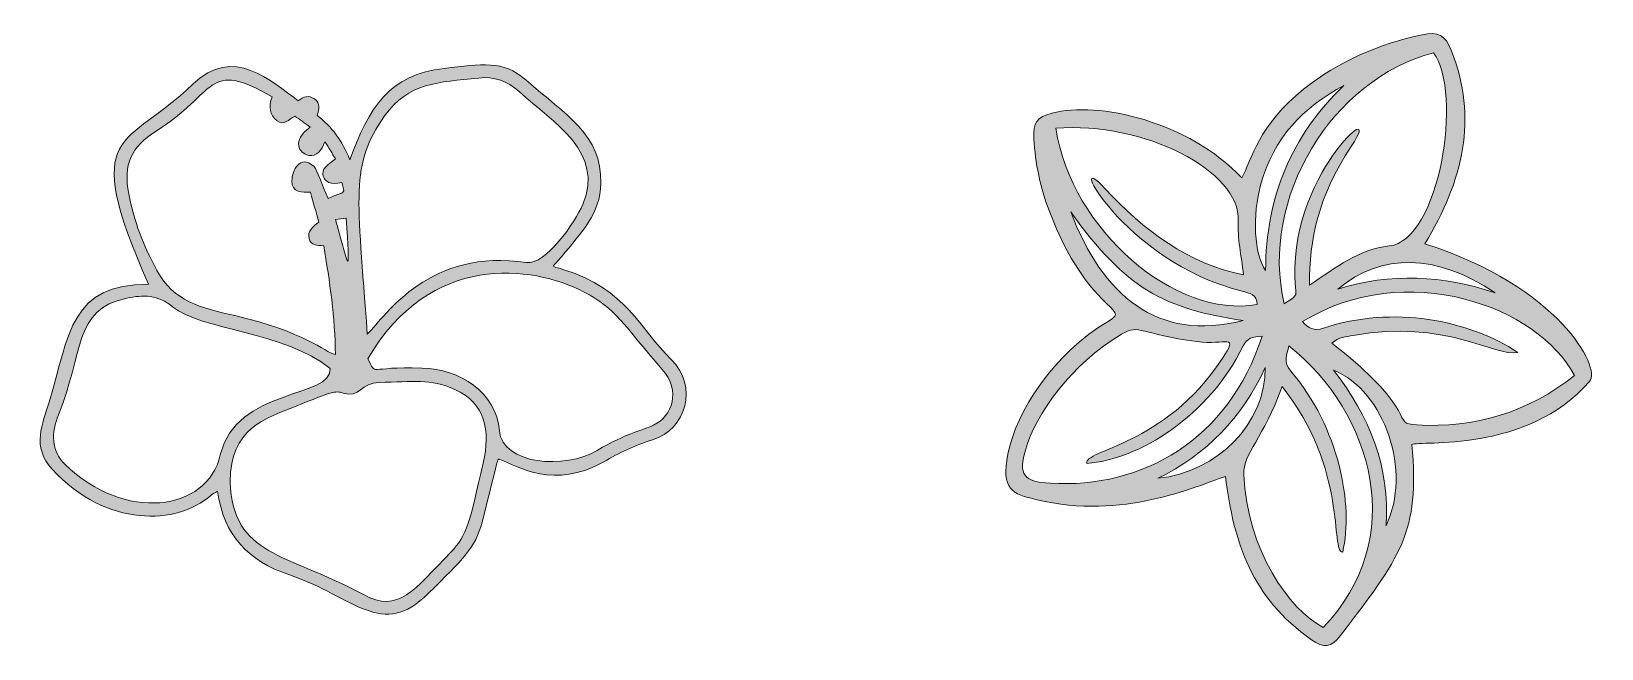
# Model space of a CAD drawing. Header units: millimetres. Extents: x 144 to 2414, y 783 to 2729.
# Drawn here: x 1268.8 to 1678.9, y 1751.4 to 1912.4 of the extents above; entities that cross this region are included whole.
import ezdxf

# ---------------------------------------------------------------- set-up
doc = ezdxf.new("R2010")
doc.units = ezdxf.units.MM
doc.header["$MEASUREMENT"] = 0
doc.layers.add('Слой 1', color=7, linetype='Continuous', lineweight=0)

msp = doc.modelspace()

# ---------------------------------------------------------------- hatches: boundary and pattern name
at = {"layer": 'Слой 1', "true_color": 0x000000, "transparency": 33554687}
h = msp.add_hatch(color=18, dxfattribs=at)
h.dxf.hatch_style = 2
edge = h.paths.add_edge_path()
edge.add_spline(control_points=[(1563, 1795.83), (1578.64, 1797.4), (1591.22, 1810.25), (1591.05, 1824.73), (1585, 1811.55), (1575.74, 1802.05), (1563, 1795.83)], knot_values=[0, 0, 0, 0, 1, 1, 1, 2, 2, 2, 2], degree=3, periodic=0)
edge = h.paths.add_edge_path()
edge.add_spline(control_points=[(1610, 1845.2), (1623.78, 1849.46), (1637.46, 1848.79), (1651.1, 1844.22), (1635.63, 1854.58), (1621.39, 1854.64), (1610, 1845.2)], knot_values=[0, 0, 0, 0, 1, 1, 1, 2, 2, 2, 2], degree=3, periodic=0)
edge = h.paths.add_edge_path()
edge.add_spline(control_points=[(1622.6, 1783.44), (1629.41, 1797.51), (1622.33, 1818.59), (1608.9, 1824.05), (1618.32, 1811.96), (1623.68, 1798.79), (1622.6, 1783.44)], knot_values=[0, 0, 0, 0, 1, 1, 1, 2, 2, 2, 2], degree=3, periodic=0)
edge = h.paths.add_edge_path()
edge.add_spline(control_points=[(1611.61, 1898.34), (1600.9, 1892.65), (1593.19, 1884.51), (1589.93, 1872.66), (1587.63, 1864.28), (1588.14, 1854.29), (1591.16, 1850.01), (1591.18, 1869.12), (1597.9, 1885.2), (1611.61, 1898.34)], knot_values=[0, 0, 0, 0, 1, 1, 1, 2, 2, 2, 3, 3, 3, 3], degree=3, periodic=0)
edge = h.paths.add_edge_path()
edge.add_spline(control_points=[(1585.26, 1836.98), (1564.67, 1840.12), (1554.78, 1845.1), (1540.26, 1865.34), (1548.58, 1843.65), (1562.71, 1831.25), (1585.26, 1836.98)], knot_values=[0, 0, 0, 0, 1, 1, 1, 2, 2, 2, 2], degree=3, periodic=0)
edge = h.paths.add_edge_path()
edge.add_spline(control_points=[(1536.35, 1887.16), (1540.45, 1860.69), (1567.56, 1837.33), (1588.95, 1841.18), (1588.91, 1843.79), (1587, 1844.14), (1585.02, 1844.63), (1553.74, 1852.46), (1538.16, 1883.47), (1549.27, 1871.36), (1559.04, 1860.74), (1571.19, 1851.58), (1585.39, 1848.93), (1584.83, 1853.9), (1583.75, 1858.47), (1584, 1862.98), (1584.73, 1876.01), (1559.24, 1889), (1536.35, 1887.16)], knot_values=[0, 0, 0, 0, 1, 1, 1, 2, 2, 2, 3, 3, 3, 4, 4, 4, 5, 5, 5, 6, 6, 6, 6], degree=3, periodic=0)
edge = h.paths.add_edge_path()
edge.add_spline(control_points=[(1671.8, 1822.67), (1662.42, 1840.69), (1627.67, 1853.29), (1600.78, 1836.7), (1602.29, 1834.98), (1603.78, 1834.19), (1606.24, 1835), (1624.35, 1841.04), (1644.31, 1837.12), (1657.02, 1828.66), (1650.98, 1827.44), (1638.38, 1837.49), (1613.99, 1833.09), (1612.18, 1832.76), (1610.2, 1832.7), (1608.47, 1831.13), (1632.49, 1812.19), (1623.37, 1810.15), (1630.67, 1809.74), (1645.54, 1808.9), (1659.95, 1813), (1671.8, 1822.67)], knot_values=[0, 0, 0, 0, 1, 1, 1, 2, 2, 2, 3, 3, 3, 4, 4, 4, 5, 5, 5, 6, 6, 6, 7, 7, 7, 7], degree=3, periodic=0)
edge = h.paths.add_edge_path()
edge.add_spline(control_points=[(1590.28, 1832.94), (1587.75, 1832.74), (1586.3, 1832.5), (1585.3, 1830.39), (1576.58, 1812.25), (1557.86, 1800.54), (1544.46, 1799.73), (1543.63, 1803.32), (1564.67, 1804.05), (1579.78, 1826.99), (1584.3, 1833.86), (1580.86, 1830.46), (1573.17, 1831.48), (1558.53, 1833.43), (1558.29, 1836.25), (1553.5, 1833.41), (1540.42, 1825.73), (1531.11, 1812.45), (1528.5, 1803.46), (1526.56, 1796.75), (1527.84, 1794.96), (1534.92, 1794.53), (1559.02, 1793.12), (1581.39, 1805.82), (1590.28, 1832.94)], knot_values=[0, 0, 0, 0, 1, 1, 1, 2, 2, 2, 3, 3, 3, 4, 4, 4, 5, 5, 5, 6, 6, 6, 7, 7, 7, 8, 8, 8, 8], degree=3, periodic=0)
edge = h.paths.add_edge_path()
edge.add_spline(control_points=[(1606.2, 1756.91), (1628.33, 1779.79), (1619.56, 1812.61), (1597.23, 1830.39), (1596.68, 1828.07), (1595.72, 1826.07), (1597.72, 1823.77), (1610.32, 1809.19), (1614.2, 1788.59), (1611.28, 1776.58), (1607.94, 1776.5), (1612.75, 1798.24), (1595.44, 1819.77), (1590.63, 1806.15), (1585.24, 1802.44), (1585.49, 1796.85), (1586.34, 1776.93), (1597.31, 1761.58), (1606.2, 1756.91)], knot_values=[0, 0, 0, 0, 1, 1, 1, 2, 2, 2, 3, 3, 3, 4, 4, 4, 5, 5, 5, 6, 6, 6, 6], degree=3, periodic=0)
edge = h.paths.add_edge_path()
edge.add_spline(control_points=[(1613.54, 1882.41), (1604.76, 1869.12), (1602.61, 1858.25), (1602.61, 1846.24), (1609.53, 1850.83), (1615.58, 1855.62), (1623.41, 1856.45), (1636.65, 1857.86), (1642.68, 1896.58), (1635.04, 1906.82), (1608.39, 1899.99), (1589.54, 1868.69), (1596.01, 1841.36), (1599.25, 1843.38), (1599.23, 1843.38), (1598.99, 1845.65), (1596.13, 1874.25), (1623.17, 1896.97), (1613.54, 1882.41)], knot_values=[0, 0, 0, 0, 1, 1, 1, 2, 2, 2, 3, 3, 3, 4, 4, 4, 5, 5, 5, 6, 6, 6, 6], degree=3, periodic=0)
edge = h.paths.add_edge_path()
edge.add_spline(control_points=[(1629.31, 1804.64), (1631.59, 1781.85), (1626.23, 1775.04), (1610.73, 1754.83), (1608.32, 1751.69), (1606.37, 1751.4), (1603.15, 1753.69), (1587.4, 1764.78), (1582.86, 1778.93), (1580.68, 1796.34), (1572.62, 1793.59), (1553.94, 1784.9), (1531.45, 1790.23), (1524.85, 1791.8), (1522.03, 1792.86), (1523.87, 1802.15), (1526.09, 1813.37), (1535.65, 1828.23), (1550.27, 1836.94), (1556.25, 1840.51), (1544.97, 1838.61), (1534.59, 1865.69), (1532.27, 1871.75), (1531.02, 1878.03), (1530.66, 1884.49), (1530.43, 1888.67), (1531.35, 1890.04), (1535.41, 1891.12), (1547.32, 1894.28), (1570.97, 1889.04), (1584.94, 1874.19), (1587.42, 1878.9), (1589.38, 1888.14), (1601.09, 1897.38), (1610.26, 1904.62), (1620.68, 1909.16), (1632.06, 1911.55), (1636.22, 1912.43), (1638.07, 1911.47), (1639.62, 1907.55), (1646.7, 1889.67), (1642.7, 1873.5), (1632.75, 1857.02), (1667.64, 1845.87), (1678.9, 1824.73), (1675.75, 1821.1), (1659.38, 1802.26), (1631.41, 1805.76), (1629.31, 1804.64)], knot_values=[0, 0, 0, 0, 1, 1, 1, 2, 2, 2, 3, 3, 3, 4, 4, 4, 5, 5, 5, 6, 6, 6, 7, 7, 7, 8, 8, 8, 9, 9, 9, 10, 10, 10, 11, 11, 11, 12, 12, 12, 13, 13, 13, 14, 14, 14, 15, 15, 15, 16, 16, 16, 16], degree=3, periodic=0)
h = msp.add_hatch(color=18, dxfattribs=at)
h.dxf.hatch_style = 2
edge = h.paths.add_edge_path()
edge.add_spline(control_points=[(1351.08, 1863.71), (1350.04, 1863.57), (1349.27, 1863.47), (1348.29, 1863.35), (1352.28, 1848.83), (1351.88, 1848.81), (1351.08, 1863.71)], knot_values=[0, 0, 0, 0, 1, 1, 1, 2, 2, 2, 2], degree=3, periodic=0)
edge = h.paths.add_edge_path()
edge.add_spline(control_points=[(1346.88, 1824.5), (1335.09, 1834.11), (1312.95, 1834.49), (1305.69, 1840.61), (1302, 1843.73), (1297.96, 1843.73), (1293.74, 1842.83), (1279.59, 1839.82), (1282.61, 1828.6), (1275.92, 1812.41), (1273.98, 1807.72), (1273.96, 1803.03), (1277.63, 1799.46), (1293.05, 1784.37), (1314.77, 1787.07), (1318.17, 1801.93), (1322.21, 1819.49), (1347.59, 1816.67), (1346.88, 1824.5)], knot_values=[0, 0, 0, 0, 1, 1, 1, 2, 2, 2, 3, 3, 3, 4, 4, 4, 5, 5, 5, 6, 6, 6, 6], degree=3, periodic=0)
edge = h.paths.add_edge_path()
edge.add_spline(control_points=[(1370.84, 1824.6), (1380.73, 1824.28), (1390.19, 1818.43), (1391.07, 1808.21), (1391.82, 1799.42), (1408.19, 1798.08), (1416.61, 1803.09), (1424.4, 1807.74), (1428.5, 1808.37), (1431.28, 1809.68), (1436.33, 1812.06), (1438.47, 1818.65), (1433.58, 1824.24), (1423.26, 1836), (1421.71, 1840.02), (1413.03, 1844.5), (1399.57, 1851.46), (1372.96, 1854.82), (1356.69, 1827.03), (1359.16, 1822.32), (1356.34, 1825.09), (1370.84, 1824.6)], knot_values=[0, 0, 0, 0, 1, 1, 1, 2, 2, 2, 3, 3, 3, 4, 4, 4, 5, 5, 5, 6, 6, 6, 7, 7, 7, 7], degree=3, periodic=0)
edge = h.paths.add_edge_path()
edge.add_spline(control_points=[(1331.69, 1895.34), (1314.56, 1905.41), (1317.29, 1896.34), (1301.39, 1886.39), (1294.84, 1882.29), (1292.83, 1877.66), (1294.25, 1870.07), (1295.58, 1863.02), (1298.17, 1856.37), (1301.59, 1850.09), (1306.04, 1841.94), (1312.95, 1840.35), (1322, 1838.27), (1340.4, 1834.02), (1345.19, 1828.87), (1348.23, 1828.09), (1348.16, 1837.84), (1346.76, 1847.18), (1345.17, 1856.51), (1343.41, 1856.58), (1341.84, 1856.58), (1341.37, 1858.35), (1340.82, 1860.43), (1342.41, 1861.49), (1343.9, 1862.65), (1343.17, 1865.28), (1342.46, 1867.83), (1341.74, 1870.46), (1339.64, 1870.46), (1336.81, 1870.3), (1336.87, 1873.48), (1336.93, 1876.15), (1338.93, 1880.43), (1342.62, 1877.23), (1343.03, 1876.88), (1342.78, 1877.29), (1346.31, 1868.85), (1351.37, 1870.89), (1350.67, 1869.91), (1349.9, 1872.99), (1347, 1872.3), (1345.47, 1873.3), (1345.05, 1874.62), (1344.43, 1876.58), (1346.19, 1877.5), (1348.27, 1879.17), (1347.35, 1880.66), (1346.53, 1882), (1345.51, 1883.65), (1344.54, 1881.39), (1343.47, 1879.7), (1341.27, 1880.09), (1338.81, 1880.51), (1336.62, 1883.88), (1341.68, 1887.45), (1340.17, 1888.55), (1338.87, 1889.47), (1337.64, 1890.34), (1336.03, 1889.45), (1334.83, 1887.77), (1332.99, 1889.12), (1330.96, 1890.65), (1330.81, 1892.73), (1331.69, 1895.34)], knot_values=[0, 0, 0, 0, 1, 1, 1, 2, 2, 2, 3, 3, 3, 4, 4, 4, 5, 5, 5, 6, 6, 6, 7, 7, 7, 8, 8, 8, 9, 9, 9, 10, 10, 10, 11, 11, 11, 12, 12, 12, 13, 13, 13, 14, 14, 14, 15, 15, 15, 16, 16, 16, 17, 17, 17, 18, 18, 18, 19, 19, 19, 20, 20, 20, 21, 21, 21, 21], degree=3, periodic=0)
edge = h.paths.add_edge_path()
edge.add_spline(control_points=[(1356.57, 1833.41), (1361.54, 1838.63), (1373.04, 1856.01), (1398.18, 1852.11), (1403.03, 1851.36), (1410.93, 1862.69), (1412.82, 1867.28), (1418.55, 1881.02), (1405.42, 1888.36), (1396.18, 1896.77), (1393.15, 1899.52), (1389.72, 1900.74), (1385.68, 1900.27), (1375, 1899.09), (1367.35, 1899.23), (1361.09, 1890.36), (1352.04, 1877.54), (1353.94, 1869.75), (1356.57, 1833.41)], knot_values=[0, 0, 0, 0, 1, 1, 1, 2, 2, 2, 3, 3, 3, 4, 4, 4, 5, 5, 5, 6, 6, 6, 6], degree=3, periodic=0)
edge = h.paths.add_edge_path()
edge.add_spline(control_points=[(1320.74, 1794.94), (1321.6, 1775.34), (1335.11, 1776.5), (1355.57, 1765.49), (1364.88, 1760.48), (1368.58, 1766.65), (1378.36, 1776.54), (1382.66, 1780.91), (1383.32, 1784.64), (1386.82, 1799.81), (1388.8, 1808.39), (1387.4, 1815.39), (1379.42, 1819), (1372.86, 1821.97), (1368.64, 1820.93), (1359.64, 1820.85), (1355.08, 1820.81), (1354.51, 1816.61), (1350.22, 1818.06), (1348.16, 1818.75), (1347.39, 1818.41), (1337.99, 1814.67), (1329.69, 1811.37), (1320.86, 1808.86), (1320.74, 1794.94)], knot_values=[0, 0, 0, 0, 1, 1, 1, 2, 2, 2, 3, 3, 3, 4, 4, 4, 5, 5, 5, 6, 6, 6, 7, 7, 7, 8, 8, 8, 8], degree=3, periodic=0)
edge = h.paths.add_edge_path()
edge.add_spline(control_points=[(1338.54, 1894.34), (1339.85, 1895.4), (1341.23, 1895.87), (1342.78, 1894.81), (1344.41, 1893.69), (1343.98, 1892.16), (1343.5, 1890.49), (1347.27, 1887.59), (1350, 1883.88), (1352.04, 1878.96), (1356.89, 1892.5), (1362.38, 1901.27), (1376.69, 1902.78), (1386.54, 1903.82), (1391.88, 1905.1), (1397.98, 1899.76), (1408.6, 1890.42), (1417.84, 1885.55), (1417.55, 1872.81), (1417.37, 1864.69), (1412.68, 1860.29), (1407.26, 1853.58), (1404.83, 1850.56), (1403.89, 1851.48), (1407.91, 1850.26), (1424.22, 1845.28), (1427.69, 1834.88), (1435.9, 1826.85), (1443.06, 1819.85), (1439.84, 1808.54), (1431.01, 1805.85), (1426.54, 1804.48), (1422.39, 1802.46), (1418.31, 1800.16), (1405.26, 1792.8), (1396.18, 1798.83), (1391.17, 1800.75), (1390.39, 1801.03), (1390.98, 1801.58), (1386.54, 1784.39), (1384.79, 1777.56), (1381.5, 1774.73), (1372.55, 1765.84), (1360.28, 1753.63), (1353.57, 1764.78), (1336.03, 1770.69), (1325.63, 1774.18), (1318.99, 1780.97), (1317.48, 1792.49), (1316.7, 1792), (1316.09, 1791.71), (1315.6, 1791.29), (1306.96, 1783.72), (1288.5, 1782.74), (1274.27, 1798.2), (1268.85, 1804.09), (1271.74, 1810.05), (1273.45, 1815.71), (1278.88, 1833.82), (1279.1, 1846.48), (1299.41, 1846.48), (1281.16, 1887.79), (1293.74, 1881.8), (1310.97, 1898.64), (1321.6, 1909), (1331.44, 1899.4), (1338.54, 1894.34)], knot_values=[0, 0, 0, 0, 1, 1, 1, 2, 2, 2, 3, 3, 3, 4, 4, 4, 5, 5, 5, 6, 6, 6, 7, 7, 7, 8, 8, 8, 9, 9, 9, 10, 10, 10, 11, 11, 11, 12, 12, 12, 13, 13, 13, 14, 14, 14, 15, 15, 15, 16, 16, 16, 17, 17, 17, 18, 18, 18, 19, 19, 19, 20, 20, 20, 21, 21, 21, 22, 22, 22, 22], degree=3, periodic=0)

# ---------------------------------------------------------------- linework, layer by layer
at = {"layer": 'Слой 1'}
for points, knots in [([(1629.31, 1804.64), (1631.59, 1781.85), (1626.23, 1775.04), (1610.73, 1754.83), (1608.32, 1751.69), (1606.37, 1751.4), (1603.15, 1753.69), (1587.4, 1764.78), (1582.86, 1778.93), (1580.68, 1796.34), (1572.62, 1793.59), (1553.94, 1784.9), (1531.45, 1790.23), (1524.85, 1791.8), (1522.03, 1792.86), (1523.87, 1802.15), (1526.09, 1813.37), (1535.65, 1828.23), (1550.27, 1836.94), (1556.25, 1840.51), (1544.97, 1838.61), (1534.59, 1865.69), (1532.27, 1871.75), (1531.02, 1878.03), (1530.66, 1884.49), (1530.43, 1888.67), (1531.35, 1890.04), (1535.41, 1891.12), (1547.32, 1894.28), (1570.97, 1889.04), (1584.94, 1874.19), (1587.42, 1878.9), (1589.38, 1888.14), (1601.09, 1897.38), (1610.26, 1904.62), (1620.68, 1909.16), (1632.06, 1911.55), (1636.22, 1912.43), (1638.07, 1911.47), (1639.62, 1907.55), (1646.7, 1889.67), (1642.7, 1873.5), (1632.75, 1857.02), (1667.64, 1845.87), (1678.9, 1824.73), (1675.75, 1821.1), (1659.38, 1802.26), (1631.41, 1805.76), (1629.31, 1804.64)], [0, 0, 0, 0, 1, 1, 1, 2, 2, 2, 3, 3, 3, 4, 4, 4, 5, 5, 5, 6, 6, 6, 7, 7, 7, 8, 8, 8, 9, 9, 9, 10, 10, 10, 11, 11, 11, 12, 12, 12, 13, 13, 13, 14, 14, 14, 15, 15, 15, 16, 16, 16, 16]), ([(1338.54, 1894.34), (1339.85, 1895.4), (1341.23, 1895.87), (1342.78, 1894.81), (1344.41, 1893.69), (1343.98, 1892.16), (1343.5, 1890.49), (1347.27, 1887.59), (1350, 1883.88), (1352.04, 1878.96), (1356.89, 1892.5), (1362.38, 1901.27), (1376.69, 1902.78), (1386.54, 1903.82), (1391.88, 1905.1), (1397.98, 1899.76), (1408.6, 1890.42), (1417.84, 1885.55), (1417.55, 1872.81), (1417.37, 1864.69), (1412.68, 1860.29), (1407.26, 1853.58), (1404.83, 1850.56), (1403.89, 1851.48), (1407.91, 1850.26), (1424.22, 1845.28), (1427.69, 1834.88), (1435.9, 1826.85), (1443.06, 1819.85), (1439.84, 1808.54), (1431.01, 1805.85), (1426.54, 1804.48), (1422.39, 1802.46), (1418.31, 1800.16), (1405.26, 1792.8), (1396.18, 1798.83), (1391.17, 1800.75), (1390.39, 1801.03), (1390.98, 1801.58), (1386.54, 1784.39), (1384.79, 1777.56), (1381.5, 1774.73), (1372.55, 1765.84), (1360.28, 1753.63), (1353.57, 1764.78), (1336.03, 1770.69), (1325.63, 1774.18), (1318.99, 1780.97), (1317.48, 1792.49), (1316.7, 1792), (1316.09, 1791.71), (1315.6, 1791.29), (1306.96, 1783.72), (1288.5, 1782.74), (1274.27, 1798.2), (1268.85, 1804.09), (1271.74, 1810.05), (1273.45, 1815.71), (1278.88, 1833.82), (1279.1, 1846.48), (1299.41, 1846.48), (1281.16, 1887.79), (1293.74, 1881.8), (1310.97, 1898.64), (1321.6, 1909), (1331.44, 1899.4), (1338.54, 1894.34)], [0, 0, 0, 0, 1, 1, 1, 2, 2, 2, 3, 3, 3, 4, 4, 4, 5, 5, 5, 6, 6, 6, 7, 7, 7, 8, 8, 8, 9, 9, 9, 10, 10, 10, 11, 11, 11, 12, 12, 12, 13, 13, 13, 14, 14, 14, 15, 15, 15, 16, 16, 16, 17, 17, 17, 18, 18, 18, 19, 19, 19, 20, 20, 20, 21, 21, 21, 22, 22, 22, 22]), ([(1613.54, 1882.41), (1604.76, 1869.12), (1602.61, 1858.25), (1602.61, 1846.24), (1609.53, 1850.83), (1615.58, 1855.62), (1623.41, 1856.45), (1636.65, 1857.86), (1642.68, 1896.58), (1635.04, 1906.82), (1608.39, 1899.99), (1589.54, 1868.69), (1596.01, 1841.36), (1599.25, 1843.38), (1599.23, 1843.38), (1598.99, 1845.65), (1596.13, 1874.25), (1623.17, 1896.97), (1613.54, 1882.41)], [0, 0, 0, 0, 1, 1, 1, 2, 2, 2, 3, 3, 3, 4, 4, 4, 5, 5, 5, 6, 6, 6, 6]), ([(1331.69, 1895.34), (1314.56, 1905.41), (1317.29, 1896.34), (1301.39, 1886.39), (1294.84, 1882.29), (1292.83, 1877.66), (1294.25, 1870.07), (1295.58, 1863.02), (1298.17, 1856.37), (1301.59, 1850.09), (1306.04, 1841.94), (1312.95, 1840.35), (1322, 1838.27), (1340.4, 1834.02), (1345.19, 1828.87), (1348.23, 1828.09), (1348.16, 1837.84), (1346.76, 1847.18), (1345.17, 1856.51), (1343.41, 1856.58), (1341.84, 1856.58), (1341.37, 1858.35), (1340.82, 1860.43), (1342.41, 1861.49), (1343.9, 1862.65), (1343.17, 1865.28), (1342.46, 1867.83), (1341.74, 1870.46), (1339.64, 1870.46), (1336.81, 1870.3), (1336.87, 1873.48), (1336.93, 1876.15), (1338.93, 1880.43), (1342.62, 1877.23), (1343.03, 1876.88), (1342.78, 1877.29), (1346.31, 1868.85), (1351.37, 1870.89), (1350.67, 1869.91), (1349.9, 1872.99), (1347, 1872.3), (1345.47, 1873.3), (1345.05, 1874.62), (1344.43, 1876.58), (1346.19, 1877.5), (1348.27, 1879.17), (1347.35, 1880.66), (1346.53, 1882), (1345.51, 1883.65), (1344.54, 1881.39), (1343.47, 1879.7), (1341.27, 1880.09), (1338.81, 1880.51), (1336.62, 1883.88), (1341.68, 1887.45), (1340.17, 1888.55), (1338.87, 1889.47), (1337.64, 1890.34), (1336.03, 1889.45), (1334.83, 1887.77), (1332.99, 1889.12), (1330.96, 1890.65), (1330.81, 1892.73), (1331.69, 1895.34)], [0, 0, 0, 0, 1, 1, 1, 2, 2, 2, 3, 3, 3, 4, 4, 4, 5, 5, 5, 6, 6, 6, 7, 7, 7, 8, 8, 8, 9, 9, 9, 10, 10, 10, 11, 11, 11, 12, 12, 12, 13, 13, 13, 14, 14, 14, 15, 15, 15, 16, 16, 16, 17, 17, 17, 18, 18, 18, 19, 19, 19, 20, 20, 20, 21, 21, 21, 21]), ([(1356.57, 1833.41), (1361.54, 1838.63), (1373.04, 1856.01), (1398.18, 1852.11), (1403.03, 1851.36), (1410.93, 1862.69), (1412.82, 1867.28), (1418.55, 1881.02), (1405.42, 1888.36), (1396.18, 1896.77), (1393.15, 1899.52), (1389.72, 1900.74), (1385.68, 1900.27), (1375, 1899.09), (1367.35, 1899.23), (1361.09, 1890.36), (1352.04, 1877.54), (1353.94, 1869.75), (1356.57, 1833.41)], [0, 0, 0, 0, 1, 1, 1, 2, 2, 2, 3, 3, 3, 4, 4, 4, 5, 5, 5, 6, 6, 6, 6]), ([(1611.61, 1898.34), (1600.9, 1892.65), (1593.19, 1884.51), (1589.93, 1872.66), (1587.63, 1864.28), (1588.14, 1854.29), (1591.16, 1850.01), (1591.18, 1869.12), (1597.9, 1885.2), (1611.61, 1898.34)], [0, 0, 0, 0, 1, 1, 1, 2, 2, 2, 3, 3, 3, 3]), ([(1536.35, 1887.16), (1540.45, 1860.69), (1567.56, 1837.33), (1588.95, 1841.18), (1588.91, 1843.79), (1587, 1844.14), (1585.02, 1844.63), (1553.74, 1852.46), (1538.16, 1883.47), (1549.27, 1871.36), (1559.04, 1860.74), (1571.19, 1851.58), (1585.39, 1848.93), (1584.83, 1853.9), (1583.75, 1858.47), (1584, 1862.98), (1584.73, 1876.01), (1559.24, 1889), (1536.35, 1887.16)], [0, 0, 0, 0, 1, 1, 1, 2, 2, 2, 3, 3, 3, 4, 4, 4, 5, 5, 5, 6, 6, 6, 6]), ([(1351.08, 1863.71), (1350.04, 1863.57), (1349.27, 1863.47), (1348.29, 1863.35), (1352.28, 1848.83), (1351.88, 1848.81), (1351.08, 1863.71)], [0, 0, 0, 0, 1, 1, 1, 2, 2, 2, 2]), ([(1585.26, 1836.98), (1564.67, 1840.12), (1554.78, 1845.1), (1540.26, 1865.34), (1548.58, 1843.65), (1562.71, 1831.25), (1585.26, 1836.98)], [0, 0, 0, 0, 1, 1, 1, 2, 2, 2, 2]), ([(1370.84, 1824.6), (1380.73, 1824.28), (1390.19, 1818.43), (1391.07, 1808.21), (1391.82, 1799.42), (1408.19, 1798.08), (1416.61, 1803.09), (1424.4, 1807.74), (1428.5, 1808.37), (1431.28, 1809.68), (1436.33, 1812.06), (1438.47, 1818.65), (1433.58, 1824.24), (1423.26, 1836), (1421.71, 1840.02), (1413.03, 1844.5), (1399.57, 1851.46), (1372.96, 1854.82), (1356.69, 1827.03), (1359.16, 1822.32), (1356.34, 1825.09), (1370.84, 1824.6)], [0, 0, 0, 0, 1, 1, 1, 2, 2, 2, 3, 3, 3, 4, 4, 4, 5, 5, 5, 6, 6, 6, 7, 7, 7, 7]), ([(1610, 1845.2), (1623.78, 1849.46), (1637.46, 1848.79), (1651.1, 1844.22), (1635.63, 1854.58), (1621.39, 1854.64), (1610, 1845.2)], [0, 0, 0, 0, 1, 1, 1, 2, 2, 2, 2]), ([(1671.8, 1822.67), (1662.42, 1840.69), (1627.67, 1853.29), (1600.78, 1836.7), (1602.29, 1834.98), (1603.78, 1834.19), (1606.24, 1835), (1624.35, 1841.04), (1644.31, 1837.12), (1657.02, 1828.66), (1650.98, 1827.44), (1638.38, 1837.49), (1613.99, 1833.09), (1612.18, 1832.76), (1610.2, 1832.7), (1608.47, 1831.13), (1632.49, 1812.19), (1623.37, 1810.15), (1630.67, 1809.74), (1645.54, 1808.9), (1659.95, 1813), (1671.8, 1822.67)], [0, 0, 0, 0, 1, 1, 1, 2, 2, 2, 3, 3, 3, 4, 4, 4, 5, 5, 5, 6, 6, 6, 7, 7, 7, 7]), ([(1346.88, 1824.5), (1335.09, 1834.11), (1312.95, 1834.49), (1305.69, 1840.61), (1302, 1843.73), (1297.96, 1843.73), (1293.74, 1842.83), (1279.59, 1839.82), (1282.61, 1828.6), (1275.92, 1812.41), (1273.98, 1807.72), (1273.96, 1803.03), (1277.63, 1799.46), (1293.05, 1784.37), (1314.77, 1787.07), (1318.17, 1801.93), (1322.21, 1819.49), (1347.59, 1816.67), (1346.88, 1824.5)], [0, 0, 0, 0, 1, 1, 1, 2, 2, 2, 3, 3, 3, 4, 4, 4, 5, 5, 5, 6, 6, 6, 6]), ([(1590.28, 1832.94), (1587.75, 1832.74), (1586.3, 1832.5), (1585.3, 1830.39), (1576.58, 1812.25), (1557.86, 1800.54), (1544.46, 1799.73), (1543.63, 1803.32), (1564.67, 1804.05), (1579.78, 1826.99), (1584.3, 1833.86), (1580.86, 1830.46), (1573.17, 1831.48), (1558.53, 1833.43), (1558.29, 1836.25), (1553.5, 1833.41), (1540.42, 1825.73), (1531.11, 1812.45), (1528.5, 1803.46), (1526.56, 1796.75), (1527.84, 1794.96), (1534.92, 1794.53), (1559.02, 1793.12), (1581.39, 1805.82), (1590.28, 1832.94)], [0, 0, 0, 0, 1, 1, 1, 2, 2, 2, 3, 3, 3, 4, 4, 4, 5, 5, 5, 6, 6, 6, 7, 7, 7, 8, 8, 8, 8]), ([(1606.2, 1756.91), (1628.33, 1779.79), (1619.56, 1812.61), (1597.23, 1830.39), (1596.68, 1828.07), (1595.72, 1826.07), (1597.72, 1823.77), (1610.32, 1809.19), (1614.2, 1788.59), (1611.28, 1776.58), (1607.94, 1776.5), (1612.75, 1798.24), (1595.44, 1819.77), (1590.63, 1806.15), (1585.24, 1802.44), (1585.49, 1796.85), (1586.34, 1776.93), (1597.31, 1761.58), (1606.2, 1756.91)], [0, 0, 0, 0, 1, 1, 1, 2, 2, 2, 3, 3, 3, 4, 4, 4, 5, 5, 5, 6, 6, 6, 6]), ([(1563, 1795.83), (1578.64, 1797.4), (1591.22, 1810.25), (1591.05, 1824.73), (1585, 1811.55), (1575.74, 1802.05), (1563, 1795.83)], [0, 0, 0, 0, 1, 1, 1, 2, 2, 2, 2]), ([(1320.74, 1794.94), (1321.6, 1775.34), (1335.11, 1776.5), (1355.57, 1765.49), (1364.88, 1760.48), (1368.58, 1766.65), (1378.36, 1776.54), (1382.66, 1780.91), (1383.32, 1784.64), (1386.82, 1799.81), (1388.8, 1808.39), (1387.4, 1815.39), (1379.42, 1819), (1372.86, 1821.97), (1368.64, 1820.93), (1359.64, 1820.85), (1355.08, 1820.81), (1354.51, 1816.61), (1350.22, 1818.06), (1348.16, 1818.75), (1347.39, 1818.41), (1337.99, 1814.67), (1329.69, 1811.37), (1320.86, 1808.86), (1320.74, 1794.94)], [0, 0, 0, 0, 1, 1, 1, 2, 2, 2, 3, 3, 3, 4, 4, 4, 5, 5, 5, 6, 6, 6, 7, 7, 7, 8, 8, 8, 8]), ([(1622.6, 1783.44), (1629.41, 1797.51), (1622.33, 1818.59), (1608.9, 1824.05), (1618.32, 1811.96), (1623.68, 1798.79), (1622.6, 1783.44)], [0, 0, 0, 0, 1, 1, 1, 2, 2, 2, 2])]:
    msp.add_open_spline(points, degree=3, knots=knots, dxfattribs=at)

doc.saveas('drawing.dxf')
